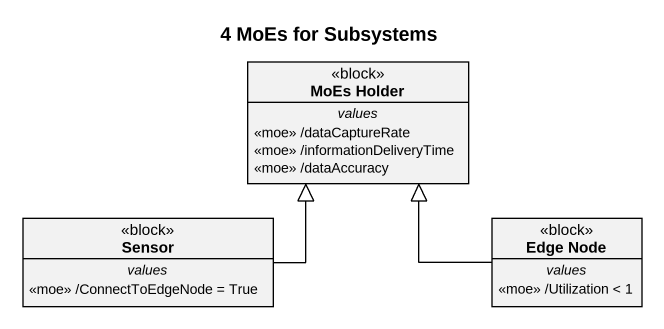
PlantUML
@startuml
title 4 MoEs for Subsystems
hide circle
hide empty members
class "MoEs Holder" as MoEs_Holder <<block>> {
  -- values --
  <<moe>> /dataCaptureRate
  <<moe>> /informationDeliveryTime
  <<moe>> /dataAccuracy
}
class Sensor <<block>> {
  -- values --
  <<moe>> /ConnectToEdgeNode = True
}
class "Edge Node" as Edge_Node <<block>> {
  -- values --
  <<moe>> /Utilization < 1
}
Sensor -up-|> MoEs_Holder
Edge_Node -up-|> MoEs_Holder
@enduml
